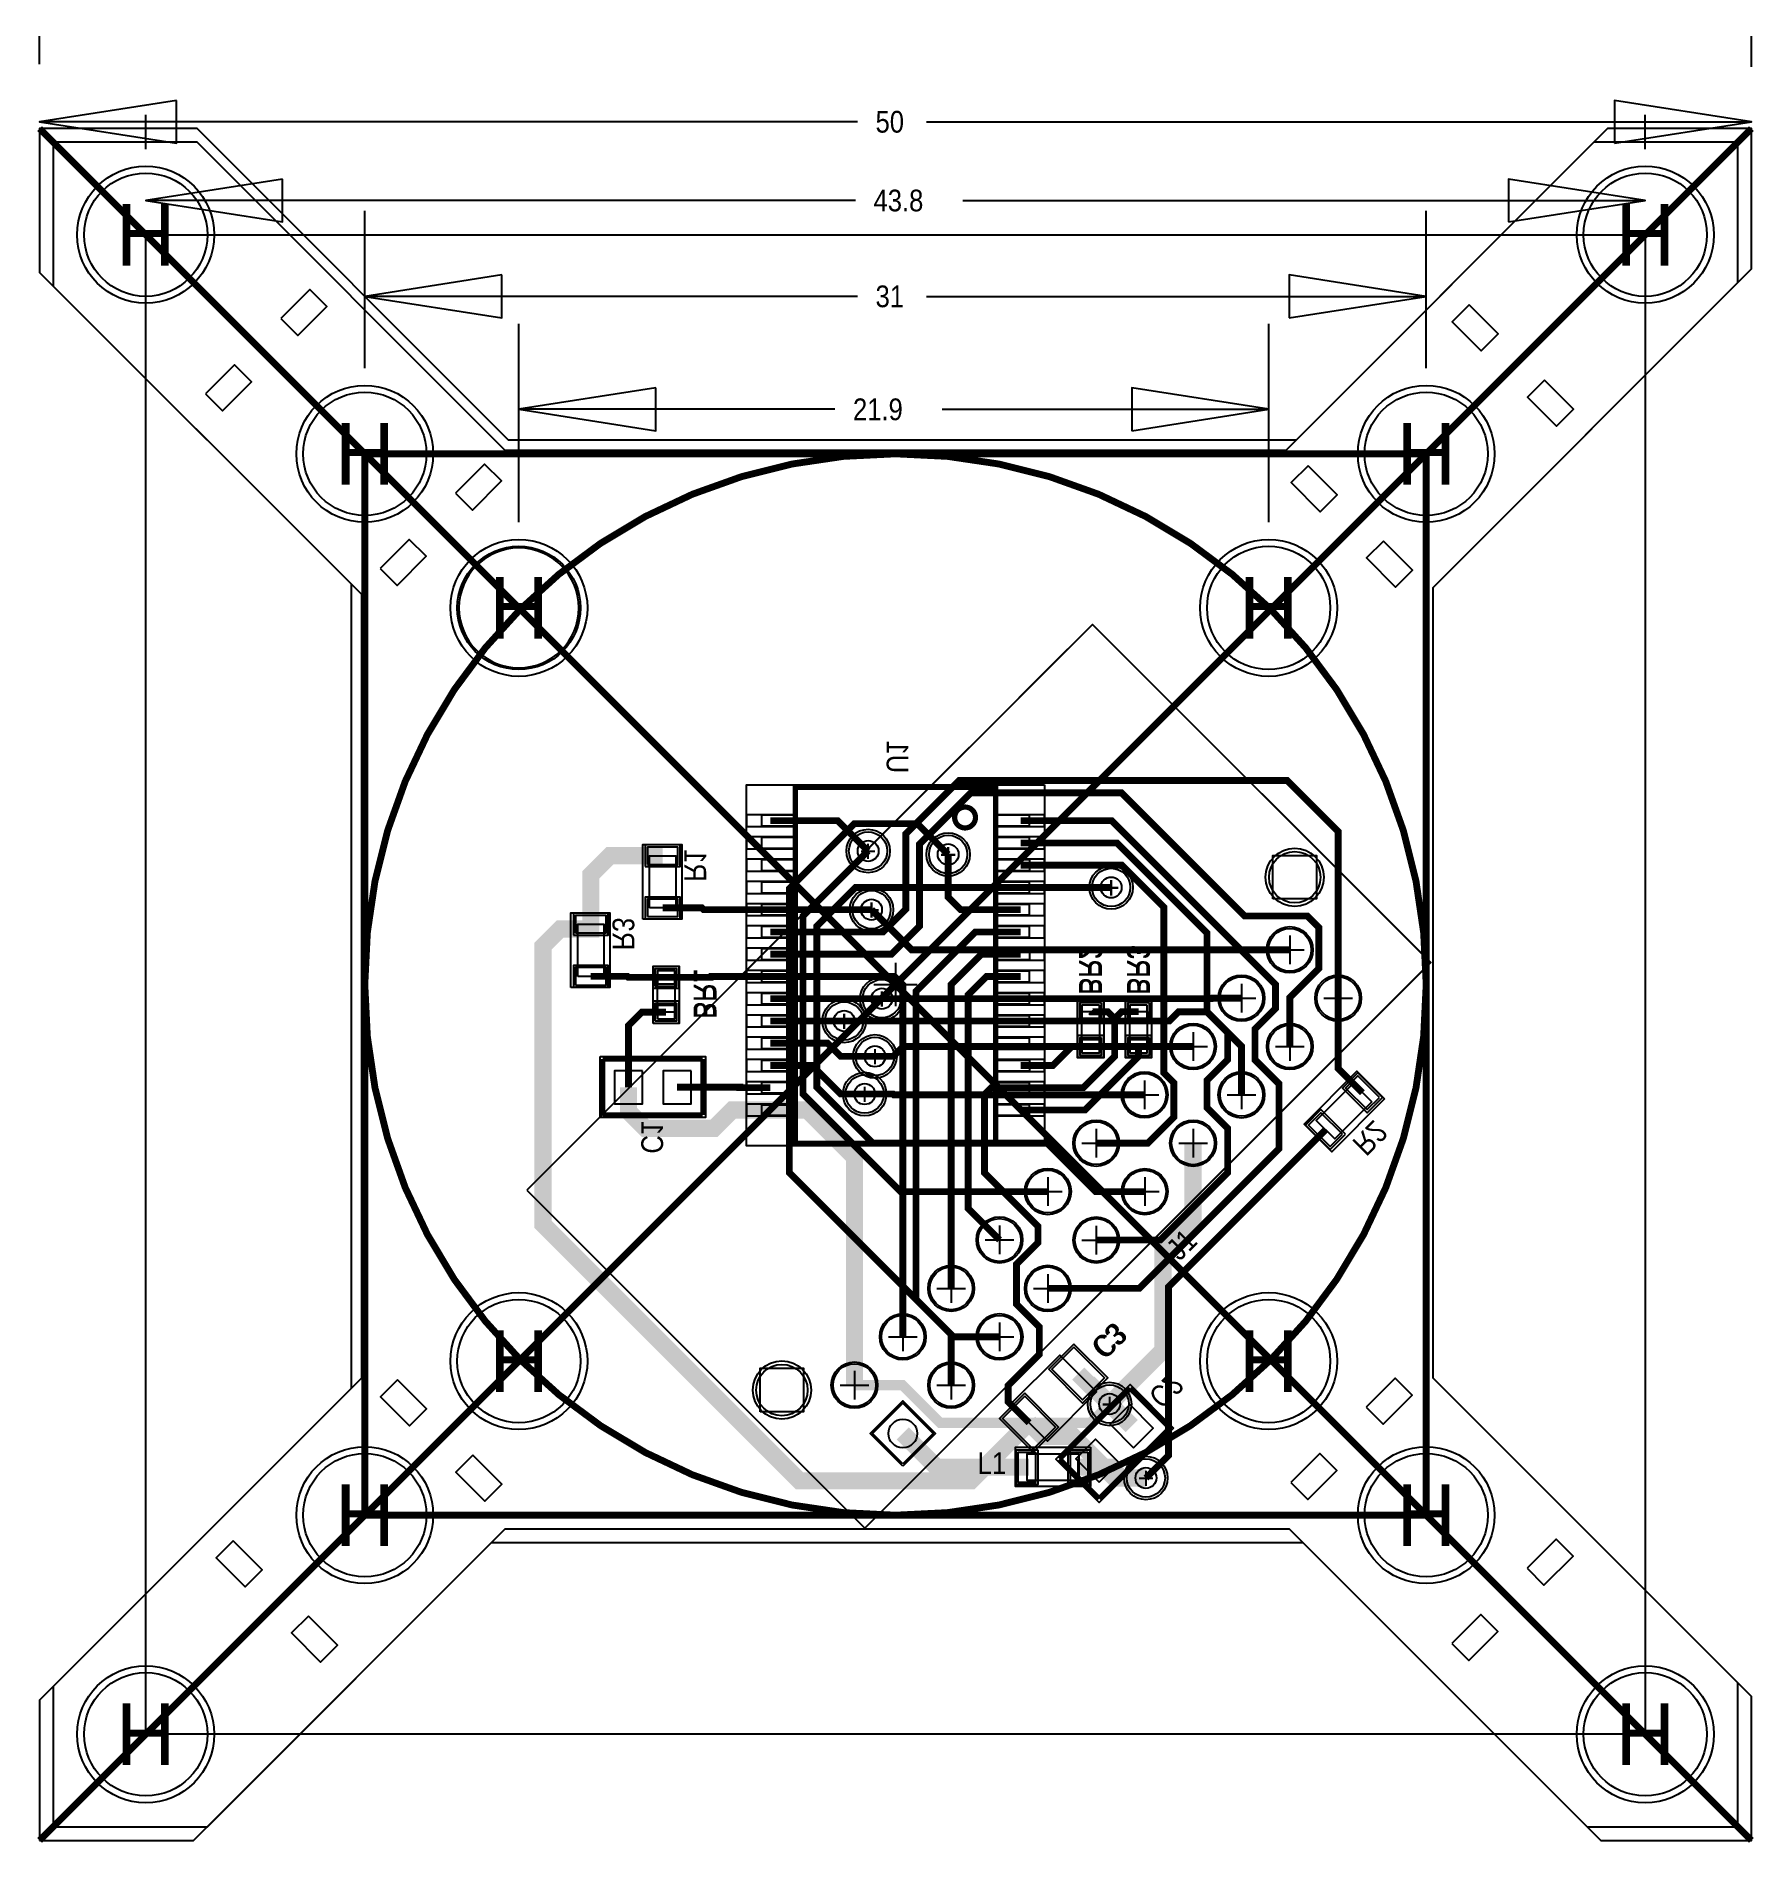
# Model space of a CAD drawing. Extents: x -25.1 to 25.1, y -25.1 to 27.7.
import ezdxf
from ezdxf.enums import TextEntityAlignment as Align

# ---------------------------------------------------------------- set-up
doc = ezdxf.new("R2010")
doc.units = 0
doc.layers.get('0').update_dxf_attribs({"linetype": 'CONTINUOUS'})
for name, color, linetype in [('BG_ASSEMBLY_NOTES', 254, 'CONTINUOUS'), ('BG_CUTOUT', 85, 'CONTINUOUS'), ('BG_DESIGN_OUTLINE', 85, 'CONTINUOUS'), ('BG_DIMENSION', 234, 'CONTINUOUS'), ('BG_SILKSCREEN_TOP', 7, 'CONTINUOUS'), ('DF_DRAWING_ORIGIN', 85, 'CONTINUOUS'), ('ET_BOTTOM', 2, 'CONTINUOUS'), ('ET_TOP', 80, 'CONTINUOUS'), ('MA_NCDRILL_FIGURE', 85, 'CONTINUOUS'), ('PG_ASSEMBLY_BOTTOM', 12, 'CONTINUOUS'), ('PG_ASSEMBLY_TOP', 111, 'CONTINUOUS'), ('PG_DFA_BOUND_BOTTOM', 85, 'CONTINUOUS'), ('PG_DFA_BOUND_TOP', 85, 'CONTINUOUS'), ('PG_PLACE_BOUND_BOTTOM', 85, 'CONTINUOUS'), ('PG_PLACE_BOUND_TOP', 85, 'CONTINUOUS'), ('PG_SILKSCREEN_BOTTOM', 2, 'CONTINUOUS'), ('PG_SILKSCREEN_TOP', 7, 'CONTINUOUS'), ('PIN_BOTTOM', 2, 'CONTINUOUS'), ('PIN_PASTEMASK_BOTTOM', 85, 'CONTINUOUS'), ('PIN_PASTEMASK_TOP', 85, 'CONTINUOUS'), ('PIN_SOLDERMASK_BOTTOM', 85, 'CONTINUOUS'), ('PIN_SOLDERMASK_TOP', 85, 'CONTINUOUS'), ('PIN_TOP', 80, 'CONTINUOUS'), ('PKI_ALL', 202, 'CONTINUOUS'), ('RD_ASSEMBLY_BOTTOM', 142, 'CONTINUOUS'), ('RD_ASSEMBLY_TOP', 142, 'CONTINUOUS'), ('RD_DISPLAY_BOTTOM', 142, 'CONTINUOUS'), ('RD_SILKSCREEN_BOTTOM', 142, 'CONTINUOUS'), ('RD_SILKSCREEN_TOP', 142, 'CONTINUOUS'), ('RKI_ALL', 43, 'CONTINUOUS'), ('VC_BOTTOM', 2, 'CONTINUOUS'), ('VC_SOLDERMASK_BOTTOM', 85, 'CONTINUOUS'), ('VC_SOLDERMASK_TOP', 85, 'CONTINUOUS'), ('VC_TOP', 80, 'CONTINUOUS')]:
    doc.layers.add(name, color=color, linetype=linetype)

# ---------------------------------------------------------------- blocks, each defined once
blk = doc.blocks.new('FIGURE_CIRCLE')
blk.add_circle((0, 0), 0.5)
blk = doc.blocks.new('FIGURE_CROSS')
for points in [[(0, 0.5), (0, -0.5)], [(-0.5, 0), (0.5, 0)]]:
    blk.add_lwpolyline(points)
blk = doc.blocks.new('FIGURE_SQUARE')
blk.add_lwpolyline([(-0.5, -0.5), (-0.5, 0.5), (0.5, 0.5), (0.5, -0.5)], close=True)

msp = doc.modelspace()

# ---------------------------------------------------------------- linework, layer by layer
at = {"layer": 'BG_ASSEMBLY_NOTES'}
for points in [[(-21.9, -21.9), (-21.9, 21.9), (21.9, 21.9), (21.9, -21.9)], [(-15.5, -15.5), (-15.5, 15.5), (15.5, 15.5), (15.5, -15.5)]]:
    msp.add_lwpolyline(points, close=True, dxfattribs=at)
msp.add_lwpolyline([(-9.25, 11, 1), (-12.75, 11, 1), (-9.25, 11)], format="xyb", dxfattribs=at)
at = {"layer": 'BG_CUTOUT'}
for points in [[(-17.9536, 19.4536), (-17.4586, 18.9586), (-16.6101, 19.8071), (-17.105, 20.3021)], [(16.7536, 19.8536), (16.2586, 19.3586), (17.1071, 18.5101), (17.6021, 19.005)], [(-20.1536, 17.2536), (-19.6586, 16.7586), (-18.8101, 17.6071), (-19.305, 18.1021)], [(18.9536, 17.6536), (18.4586, 17.1586), (19.3071, 16.3101), (19.8021, 16.805)], [(-12.8536, 14.3536), (-12.3586, 13.8586), (-11.5101, 14.7071), (-12.005, 15.2021)], [(12.0536, 15.1536), (11.5586, 14.6586), (12.4071, 13.8101), (12.9021, 14.305)], [(-15.0536, 12.1536), (-14.5586, 11.6586), (-13.7101, 12.5071), (-14.205, 13.0021)], [(14.2536, 12.9536), (13.7586, 12.4586), (14.6071, 11.6101), (15.1021, 12.105)], [(-14.5464, -11.5464), (-15.0414, -12.0414), (-14.1929, -12.8899), (-13.6979, -12.395)], [(13.7464, -12.3464), (14.2414, -12.8414), (15.0899, -11.9929), (14.595, -11.4979)], [(11.5464, -14.5464), (12.0414, -15.0414), (12.8899, -14.1929), (12.395, -13.6979)], [(-12.3464, -13.7464), (-12.8414, -14.2414), (-11.9929, -15.0899), (-11.4979, -14.595)], [(-19.3464, -16.2464), (-19.8414, -16.7414), (-18.9929, -17.5899), (-18.4979, -17.095)], [(18.4464, -17.0464), (18.9414, -17.5414), (19.7899, -16.6929), (19.295, -16.1979)], [(-17.1464, -18.4464), (-17.6414, -18.9414), (-16.7929, -19.7899), (-16.2979, -19.295)], [(16.2464, -19.2464), (16.7414, -19.7414), (17.5899, -18.8929), (17.095, -18.3979)]]:
    msp.add_lwpolyline(points, close=True, dxfattribs=at)
at = {"layer": 'BG_DESIGN_OUTLINE'}
msp.add_lwpolyline([(-25, -25), (-20.5, -25), (-11.8, -16.3), (-11.7, -16.3), (-8.1, -16.3), (7.9, -16.3), (11.9, -16.3), (20.6, -25), (25, -25), (25, -20.8), (15.7, -11.5), (15.7, 11.6), (25, 20.9), (25, 25), (20.8, 25), (11.7, 15.9), (-11.3, 15.9), (-20.4, 25), (-25, 25), (-25, 20.8), (-15.9, 11.7), (-15.9, -11.8), (-25, -20.9)], close=True, dxfattribs=at)
at = {"layer": 'BG_DIMENSION'}
for points in [[(-25, 26.8817), (-25, 27.7)], [(25, 26.8049), (25, 27.7)], [(-21, 25.825), (-25, 25.2), (-21, 24.575), (-21, 25.825)], [(-21.9, 24.4), (-21.9, 25.4)], [(21, 24.575), (25, 25.2), (21, 25.825), (21, 24.575)], [(21.9, 24.4), (21.9, 25.4)], [(-1.1088, 25.2), (-25, 25.2)], [(0.9088, 25.2), (25, 25.2)], [(-17.9, 23.525), (-21.9, 22.9), (-17.9, 22.275), (-17.9, 23.525)], [(17.9, 22.275), (21.9, 22.9), (17.9, 23.525), (17.9, 22.275)], [(-1.1676, 22.9), (-21.9, 22.9)], [(1.9676, 22.9), (21.9, 22.9)], [(-15.5, 18), (-15.5, 22.6)], [(15.5, 18), (15.5, 22.6)], [(-11.5, 20.725), (-15.5, 20.1), (-11.5, 19.475), (-11.5, 20.725)], [(11.5, 19.475), (15.5, 20.1), (11.5, 20.725), (11.5, 19.475)], [(-1.1088, 20.1), (-15.5, 20.1)], [(0.9088, 20.1), (15.5, 20.1)], [(-11, 13.5), (-11, 19.3)], [(10.9, 13.5), (10.9, 19.3)], [(-7, 17.425), (-11, 16.8), (-7, 16.175), (-7, 17.425)], [(6.9, 16.175), (10.9, 16.8), (6.9, 17.425), (6.9, 16.175)], [(-1.7676, 16.8), (-11, 16.8)], [(1.3676, 16.8), (10.9, 16.8)]]:
    msp.add_lwpolyline(points, dxfattribs=at)
at = {"layer": 'BG_SILKSCREEN_TOP', "const_width": 0.2}
for points in [[(25, 25), (-25, -25)], [(-25, 25), (25, -25)], [(-15.5, -15.5), (-15.5, 15.5)], [(-15.5, 15.5), (15.5, 15.5)], [(15.5, 15.5), (15.5, -15.5)], [(15.5, -15.5), (-15.5, -15.5)]]:
    msp.add_lwpolyline(points, dxfattribs=at)
msp.add_lwpolyline([(15.5, 0, 1), (-15.5, 0, 1), (15.5, 0)], format="xyb", dxfattribs=at)
at = {"layer": 'ET_BOTTOM'}
for points, const_width in [([(-3.656, 1.535), (-0.365, 1.535), (0.3, 2.2), (0.3, 4.4), (1.8592, 5.9592), (11.4408, 5.9592), (12.9294, 4.4706), (12.9294, -0.399)], 0.2), ([(-3.656, 0.885), (-0.115, 0.885), (0.7, 1.7), (0.7, 4.1), (2.2, 5.6), (6.6, 5.6), (10.2, 2), (12.0344, 2), (12.3672, 1.6672), (12.3672, 0.4672), (11.5166, -0.3834), (11.5166, -1.8118)], 0.2), ([(-3.656, 4.785), (-1.685, 4.785), (-0.8, 3.9)], 0.2), ([(3.656, 4.785), (6.315, 4.785), (11.1, 0), (11.1, -0.7), (10.5, -1.3), (10.5, -2.2), (11.2, -2.9), (11.2, -4.8), (7.1242, -8.8758), (4.4526, -8.8758)], 0.2), ([(3.656, 4.135), (6.465, 4.135), (9.1, 1.5), (9.1, -0.8), (9.7, -1.4), (9.7, -2.2), (9.1, -2.8), (9.1, -3.6), (9.7, -4.2), (9.7, -5.5), (7.737, -7.463), (5.8654, -7.463)], 0.2), ([(-6.8, 3.762), (-8.338, 3.762), (-8.9, 3.2), (-8.9, 1.762)], 0.5), ([(3.656, 2.185), (1.9, 2.185), (1.5383, 2.5467), (1.5383, 3.8)], 0.2), ([(3.656, 3.485), (6.615, 3.485), (7.8376, 2.2624), (7.8376, -2.579), (8.1288, -2.8702), (8.1288, -3.8712), (7.364, -4.636), (5.864, -4.636)], 0.2), ([(3.656, 2.835), (6.3, 2.835)], 0.2), ([(-6.8, 2.238), (-5.653, 2.238), (-5.6, 2.185), (-3.656, 2.185)], 0.2), ([(-0.7, 2.185), (-3.656, 2.185)], 0.2), ([(3.9, -12.8), (2.2, -14.5), (-2.8, -14.5), (-10.2966, -7.0034), (-10.2966, 1.1178), (-9.792, 1.6224), (-8.9, 1.6224), (-8.9, 1.762)], 0.5), ([(3.656, 1.535), (2.335, 1.535), (0.6, -0.2), (0.6, -9.2), (1.6886, -10.2886), (3.0398, -10.2886)], 0.2), ([(3.656, 0.885), (2.5106, 0.885), (1.6256, 0), (1.6256, -8.8744)], 0.2), ([(-6.7, 0.208), (-7.8, 0.208), (-7.83, 0.238), (-8.9, 0.238)], 0.2), ([(-6.7, 0.208), (-5.427, 0.208), (-5.4, 0.235), (-3.656, 0.235)], 0.2), ([(-3.656, 0.235), (-0.035, 0.235), (0.2128, -0.0128), (0.2128, -10.2872)], 0.2), ([(3.656, 0.235), (2.6559, 0.235), (2.1209, -0.3), (2.1209, -6.5441), (3.0384, -7.4616)], 0.2), ([(-3.656, -0.415), (-0.4, -0.415)], 0.2), ([(12.9294, -0.399), (12.9294, -2.4518), (13.6388, -3.1612)], 0.2), ([(-6.7, -0.808), (-7.408, -0.808), (-7.8, -1.2), (-7.8, -3)], 0.2), ([(-3.656, -1.065), (-1.5, -1.065)], 0.2), ([(6.4, -1), (6.4, -2.1), (5.485, -3.015), (3.656, -3.015)], 0.2), ([(5.7, -0.792), (5.708, -0.8), (6.2, -0.8), (6.4, -1)], 0.2), ([(7.1, -0.792), (6.608, -0.792), (6.4, -1)], 0.2), ([(-3.656, -1.715), (-1.985, -1.715), (-1.6, -2.1), (-0.6, -2.1)], 0.2), ([(7.1, -1.808), (7.1, -2.1), (5.535, -3.665), (3.656, -3.665)], 0.2), ([(5.7, -1.808), (5.1555, -1.808), (4.5985, -2.365), (3.656, -2.365)], 0.2), ([(-3.656, -2.365), (-2.435, -2.365), (-1.6, -3.2), (-0.9, -3.2)], 0.2), ([(-3.656, -3.665), (-4.765, -3.665), (-5.3, -4.2), (-7.3096, -4.2), (-7.8, -3.7096), (-7.8, -3)], 0.5), ([(-6.3776, -3), (-4.545, -3), (-4.545, -3.015), (-3.656, -3.015)], 0.2), ([(3.9, -12.8), (3.2905, -12.1905), (3.2905, -11.7095), (4.2, -10.8), (4.2, -10), (3.5318, -9.3318), (3.5318, -8.1732), (4.161, -7.544), (4.161, -7.061), (2.6, -5.5), (2.6, -3.215), (2.8, -3.015), (3.656, -3.015)], 0.2), ([(-3.656, -3.665), (-2.5805, -3.665), (-1.2, -5.0455), (-1.2, -11.7)], 0.5), ([(12.5612, -4.2388), (7.9732, -8.8268), (7.9732, -13.7546), (7.3139, -14.4139)], 0.2), ([(6.2534, -12.2534), (5.7, -11.7), (5.6736, -11.7), (5.3368, -11.3632)], 0.5), ([(6.9, -12.9), (6.2534, -12.2534)], 0.5), ([(5.8942, -13.9058), (5.1884, -13.2), (4.3, -13.2), (3.9, -12.8)], 0.5), ([(7.3139, -14.4139), (6.4023, -14.4139), (5.8942, -13.9058)], 0.5)]:
    msp.add_lwpolyline(points, dxfattribs=dict(at, const_width=const_width))
at = {"layer": 'ET_TOP'}
for points, const_width in [([(1.627, -11.7014), (1.627, -10.227), (-3.1, -5.5), (-3.1, 2.8), (-1.2, 4.7), (0.6383, 4.7), (1.5383, 3.8)], 0.2), ([(4.4512, -6.0488), (0.1488, -6.0488), (-2.7, -3.2), (-2.7, 2), (-0.8, 3.9)], 0.2), ([(7.2782, -6.0502), (5.8501, -6.0502), (4.4359, -4.636), (-0.664, -4.636), (-2.3, -3), (-2.3, 1.7), (-1.165, 2.835), (6.3, 2.835)], 0.2), ([(11.5152, 1.0152), (0.4698, 1.0152), (-0.7, 2.185)], 0.2), ([(10.1024, -0.3976), (9.2504, -0.3976), (9.233, -0.415), (-0.4, -0.415)], 0.2), ([(10.1038, -3.2246), (10.1038, -1.8038), (9.1, -0.8), (8.265, -0.8), (8, -1.065), (-1.5, -1.065)], 0.2), ([(8.6896, -1.8104), (0.2214, -1.8104), (-0.0682, -2.1), (-0.6, -2.1)], 0.2), ([(7.2768, -3.2232), (-0.045, -3.2232), (-0.0682, -3.2), (-0.9, -3.2)], 0.2), ([(8.691, -4.6374), (8.691, -6.8089), (7.8124, -7.6875), (7.8124, -10.6876), (6.7356, -11.7644), (6.7356, -11.7712), (6.2534, -12.2534)], 0.5), ([(6.2534, -12.2534), (5.842, -12.6648), (5.8352, -12.6648), (5.7, -12.8), (1.3, -12.8), (0.2, -11.7), (-1.2, -11.7)], 0.3), ([(0.2142, -13.1142), (1.2, -14.1), (3.838, -14.1)], 0.5), ([(3.838, -14.1), (3.8776, -14.1)], 0.5), ([(5.3, -14.1), (5.362, -14.1)], 0.5), ([(5.362, -14.1), (6.2816, -14.1), (6.5955, -14.4139), (7.3139, -14.4139)], 0.5)]:
    msp.add_lwpolyline(points, dxfattribs=dict(at, const_width=const_width))
at = {"layer": 'PG_ASSEMBLY_BOTTOM'}
for points in [[(-3.9, 4.9538), (-2.9699, 4.9538), (-2.9699, 4.6225), (-3.9, 4.6225)], [(2.9656, 4.9534), (3.9052, 4.9534), (3.9052, 4.6225), (2.9656, 4.6225)], [(-3.9, 4.3055), (-2.9719, 4.3055), (-2.9719, 3.9725), (-3.9, 3.9725)], [(2.9656, 4.3036), (3.9063, 4.3036), (3.9063, 3.9725), (2.9656, 3.9725)], [(-3.9, 3.6525), (-2.9704, 3.6525), (-2.9704, 3.3225), (-3.9, 3.3225)], [(2.9656, 3.6551), (3.9097, 3.6551), (3.9097, 3.3225), (2.9656, 3.3225)], [(-3.9, 3.0001), (-2.9688, 3.0001), (-2.9688, 2.6725), (-3.9, 2.6725)], [(2.9656, 3.0008), (3.9052, 3.0008), (3.9052, 2.6725), (2.9656, 2.6725)], [(-3.9, 2.3497), (-2.9693, 2.3497), (-2.9693, 2.0225), (-3.9, 2.0225)], [(2.9656, 2.3502), (3.9059, 2.3502), (3.9059, 2.0225), (2.9656, 2.0225)], [(-3.9, 1.6997), (-2.9714, 1.6997), (-2.9714, 1.3725), (-3.9, 1.3725)], [(2.9656, 1.6998), (3.9079, 1.6998), (3.9079, 1.3725), (2.9656, 1.3725)], [(-3.9, 1.0487), (-2.9731, 1.0487), (-2.9731, 0.7225), (-3.9, 0.7225)], [(2.9656, 1.0487), (3.9093, 1.0487), (3.9093, 0.7225), (2.9656, 0.7225)], [(-6.954, -0.808), (-6.954, 0.208), (-6.446, 0.208), (-6.446, -0.808)], [(-3.9, 0.397), (-2.9743, 0.397), (-2.9743, 0.0725), (-3.9, 0.0725)], [(2.9656, 0.3973), (3.9039, 0.3973), (3.9039, 0.0725), (2.9656, 0.0725)], [(-3.9, -0.2534), (-2.9687, -0.2534), (-2.9687, -0.5775), (-3.9, -0.5775)], [(2.9656, -0.2533), (3.9039, -0.2533), (3.9039, -0.5775), (2.9656, -0.5775)], [(-3.9, -0.9045), (-2.9697, -0.9045), (-2.9697, -1.2275), (-3.9, -1.2275)], [(2.9656, -0.9027), (3.9004, -0.9027), (3.9004, -1.2275), (2.9656, -1.2275)], [(5.954, -0.792), (5.954, -1.808), (5.446, -1.808), (5.446, -0.792)], [(7.354, -0.792), (7.354, -1.808), (6.846, -1.808), (6.846, -0.792)], [(-3.9, -1.5574), (-2.9725, -1.5574), (-2.9725, -1.8775), (-3.9, -1.8775)], [(2.9656, -1.5552), (3.9049, -1.5552), (3.9049, -1.8775), (2.9656, -1.8775)], [(-3.9, -2.207), (-2.9704, -2.207), (-2.9704, -2.5275), (-3.9, -2.5275)], [(2.9656, -2.209), (3.9092, -2.209), (3.9092, -2.5275), (2.9656, -2.5275)], [(-3.9, -2.8573), (-2.9698, -2.8573), (-2.9698, -3.1775), (-3.9, -3.1775)], [(2.9656, -2.8581), (3.9064, -2.8581), (3.9064, -3.1775), (2.9656, -3.1775)], [(-3.9, -3.5102), (-2.9712, -3.5102), (-2.9712, -3.8275), (-3.9, -3.8275)], [(2.9656, -3.5062), (3.9035, -3.5062), (3.9035, -3.8275), (2.9656, -3.8275)], [(3.3612, -12.2612), (4.798, -10.8244), (5.8757, -11.902), (4.4388, -13.3388)]]:
    msp.add_lwpolyline(points, close=True, dxfattribs=at)
for points in [[(-7.181, 2.238), (-7.181, 3.762), (-6.419, 3.762), (-6.419, 2.238), (-7.181, 2.238)], [(-9.281, 0.238), (-9.281, 1.762), (-8.519, 1.762), (-8.519, 0.238), (-9.281, 0.238)], [(13.9082, -3.4306), (12.8306, -4.5082), (12.2918, -3.9694), (13.3694, -2.8918), (13.9082, -3.4306)]]:
    msp.add_lwpolyline(points, dxfattribs=at)
at = {"layer": 'PG_ASSEMBLY_BOTTOM', "const_width": 0.1524}
for points in [[(-5.6283, -2.1745), (-8.5493, -2.1745)], [(-8.5493, -2.1745), (-8.5493, -3.8128)], [(-5.6283, -3.8128), (-5.6283, -2.1745)], [(-8.5493, -3.8128), (-5.6283, -3.8128)], [(6.8551, -11.7954), (4.7896, -13.8609)], [(8.0136, -12.9539), (6.8551, -11.7954)], [(5.9481, -15.0193), (8.0136, -12.9539)], [(4.7896, -13.8609), (5.9481, -15.0193)]]:
    msp.add_lwpolyline(points, dxfattribs=at)
at = {"layer": 'PG_ASSEMBLY_TOP'}
for points in [[(5.7516, 10.518), (-10.7707, -6.0043)], [(15.6298, 0.6397), (5.7516, 10.518)], [(-0.8924, -15.8825), (15.6298, 0.6397)], [(-10.7707, -6.0043), (-0.8924, -15.8825)], [(5.362, -13.719), (3.838, -13.719), (3.838, -14.481), (5.362, -14.481), (5.362, -13.719)]]:
    msp.add_lwpolyline(points, dxfattribs=at)
at = {"layer": 'PG_DFA_BOUND_BOTTOM'}
for points in [[(-7.3842, 1.9078), (-7.3842, 4.0922), (-6.2412, 4.0922), (-6.2412, 1.9078)], [(-9.4842, -0.0922), (-9.4842, 2.0922), (-8.3412, 2.0922), (-8.3412, -0.0922)], [(14.2854, -3.3408), (12.7408, -4.8854), (11.9326, -4.0772), (13.4772, -2.5326)]]:
    msp.add_lwpolyline(points, close=True, dxfattribs=at)
at = {"layer": 'PG_DFA_BOUND_TOP'}
msp.add_lwpolyline([(5.6922, -13.5158), (5.6922, -14.6588), (3.5078, -14.6588), (3.5078, -13.5158)], close=True, dxfattribs=at)
at = {"layer": 'PG_PLACE_BOUND_BOTTOM'}
for points in [[(4.3545, 5.8362), (4.3545, -4.7162), (-4.3545, -4.7162), (-4.3545, 5.8362)], [(-7.3842, 1.9078), (-7.3842, 4.0922), (-6.2412, 4.0922), (-6.2412, 1.9078)], [(-9.4842, -0.0922), (-9.4842, 2.0922), (-8.3412, 2.0922), (-8.3412, -0.0922)], [(-7.081, -1.1382), (-7.081, 0.5382), (-6.319, 0.5382), (-6.319, -1.1382)], [(6.081, -0.4618), (6.081, -2.1382), (5.319, -2.1382), (5.319, -0.4618)], [(7.481, -0.4618), (7.481, -2.1382), (6.719, -2.1382), (6.719, -0.4618)], [(-8.6255, -2.0983), (-5.5521, -2.0983), (-5.5521, -3.889), (-8.6255, -3.889)], [(14.2854, -3.3408), (12.7408, -4.8854), (11.9326, -4.0772), (13.4772, -2.5326)], [(4.4388, -13.3388), (3.3612, -12.2612), (4.798, -10.8243), (5.8757, -11.902)], [(8.1213, -12.9539), (5.9481, -15.1271), (4.6819, -13.8609), (6.8551, -11.6877)]]:
    msp.add_lwpolyline(points, close=True, dxfattribs=at)
at = {"layer": 'PG_PLACE_BOUND_TOP'}
for points in [[(-10.7707, -6.0043), (-0.8924, -15.8825), (11.3207, -3.6694), (12.7576, -2.2325), (14.1944, -0.7957), (15.6313, 0.6411), (5.753, 10.5194), (4.3161, 9.0826), (2.8793, 7.6457), (1.4425, 6.2089)], [(5.6922, -13.5158), (5.6922, -14.6588), (3.5078, -14.6588), (3.5078, -13.5158)]]:
    msp.add_lwpolyline(points, close=True, dxfattribs=at)
at = {"layer": 'PG_SILKSCREEN_BOTTOM'}
for points, const_width in [([(-2.925, 5.76), (-2.925, -4.64), (2.925, -4.64), (2.925, 5.76), (-2.925, 5.76)], 0.1524), ([(-7.181, 2.238), (-7.181, 3.762), (-6.419, 3.762), (-6.419, 2.238), (-7.181, 2.238)], 0.0254), ([(-9.281, 0.238), (-9.281, 1.762), (-8.519, 1.762), (-8.519, 0.238), (-9.281, 0.238)], 0.0254), ([(-5.6283, -2.1745), (-8.5493, -2.1745)], 0.1524), ([(-8.5493, -2.1745), (-8.5493, -3.8128)], 0.1524), ([(-5.6283, -3.8128), (-5.6283, -2.1745)], 0.1524), ([(13.9082, -3.4306), (12.8306, -4.5082), (12.2918, -3.9694), (13.3694, -2.8918), (13.9082, -3.4306)], 0.0254), ([(-8.5493, -3.8128), (-5.6283, -3.8128)], 0.1524), ([(3.3612, -12.2612), (4.798, -10.8243)], 0.0254), ([(4.798, -10.8243), (5.8757, -11.902)], 0.0254), ([(5.8757, -11.902), (4.4388, -13.3388)], 0.0254), ([(6.8551, -11.7954), (4.7896, -13.8609)], 0.1524), ([(8.0136, -12.9539), (6.8551, -11.7954)], 0.1524), ([(4.4388, -13.3388), (3.3612, -12.2612)], 0.0254), ([(5.9481, -15.0193), (8.0136, -12.9539)], 0.1524), ([(4.7896, -13.8609), (5.9481, -15.0193)], 0.1524)]:
    msp.add_lwpolyline(points, dxfattribs=dict(at, const_width=const_width))
at = {"layer": 'PG_SILKSCREEN_BOTTOM', "const_width": 0.1524}
msp.add_lwpolyline([(2.3368, 4.878, 1), (1.7272, 4.878, 1), (2.3368, 4.878)], format="xyb", dxfattribs=at)
at = {"layer": 'PG_SILKSCREEN_BOTTOM'}
for points in [[(-6.954, -0.808), (-6.954, 0.208), (-6.446, 0.208), (-6.446, -0.808)], [(5.954, -0.792), (5.954, -1.808), (5.446, -1.808), (5.446, -0.792)], [(7.354, -0.792), (7.354, -1.808), (6.846, -1.808), (6.846, -0.792)], [(3.3612, -12.2612), (4.798, -10.8244), (5.8757, -11.902), (4.4388, -13.3388)]]:
    msp.add_lwpolyline(points, close=True, dxfattribs=at)
at = {"layer": 'PG_SILKSCREEN_TOP'}
for points in [[(5.753, 10.5194), (-10.7707, -6.0043)], [(15.6313, 0.6411), (5.753, 10.5194)], [(-0.8924, -15.8825), (15.6313, 0.6411)], [(-10.7707, -6.0043), (-0.8924, -15.8825)]]:
    msp.add_lwpolyline(points, dxfattribs=at)
at = {"layer": 'PG_SILKSCREEN_TOP', "const_width": 0.0254}
msp.add_lwpolyline([(5.362, -13.719), (3.838, -13.719), (3.838, -14.481), (5.362, -14.481), (5.362, -13.719)], dxfattribs=at)
at = {"layer": 'PIN_BOTTOM'}
for points in [[(-2.9575, 4.959), (-4.3545, 4.959), (-4.3545, 4.611), (-2.9575, 4.611)], [(4.3545, 4.959), (2.9575, 4.959), (2.9575, 4.611), (4.3545, 4.611)], [(-2.9575, 4.309), (-4.3545, 4.309), (-4.3545, 3.961), (-2.9575, 3.961)], [(4.3545, 4.309), (2.9575, 4.309), (2.9575, 3.961), (4.3545, 3.961)], [(-7.2445, 3.508), (-6.3555, 3.508), (-6.3555, 4.016), (-7.2445, 4.016)], [(-2.9575, 3.659), (-4.3545, 3.659), (-4.3545, 3.311), (-2.9575, 3.311)], [(4.3545, 3.659), (2.9575, 3.659), (2.9575, 3.311), (4.3545, 3.311)], [(-2.9575, 3.009), (-4.3545, 3.009), (-4.3545, 2.661), (-2.9575, 2.661)], [(4.3545, 3.009), (2.9575, 3.009), (2.9575, 2.661), (4.3545, 2.661)], [(-7.2445, 1.984), (-6.3555, 1.984), (-6.3555, 2.492), (-7.2445, 2.492)], [(-2.9575, 2.359), (-4.3545, 2.359), (-4.3545, 2.011), (-2.9575, 2.011)], [(4.3545, 2.359), (2.9575, 2.359), (2.9575, 2.011), (4.3545, 2.011)], [(-9.3445, 1.508), (-8.4555, 1.508), (-8.4555, 2.016), (-9.3445, 2.016)], [(-2.9575, 1.709), (-4.3545, 1.709), (-4.3545, 1.361), (-2.9575, 1.361)], [(4.3545, 1.709), (2.9575, 1.709), (2.9575, 1.361), (4.3545, 1.361)], [(-2.9575, 1.059), (-4.3545, 1.059), (-4.3545, 0.711), (-2.9575, 0.711)], [(4.3545, 1.059), (2.9575, 1.059), (2.9575, 0.711), (4.3545, 0.711)], [(-9.3445, -0.016), (-8.4555, -0.016), (-8.4555, 0.492), (-9.3445, 0.492)], [(-7.0175, -0.046), (-6.3825, -0.046), (-6.3825, 0.462), (-7.0175, 0.462)], [(-2.9575, 0.409), (-4.3545, 0.409), (-4.3545, 0.061), (-2.9575, 0.061)], [(4.3545, 0.409), (2.9575, 0.409), (2.9575, 0.061), (4.3545, 0.061)], [(-2.9575, -0.241), (-4.3545, -0.241), (-4.3545, -0.589), (-2.9575, -0.589)], [(4.3545, -0.241), (2.9575, -0.241), (2.9575, -0.589), (4.3545, -0.589)], [(-7.0175, -1.062), (-6.3825, -1.062), (-6.3825, -0.554), (-7.0175, -0.554)], [(-2.9575, -0.891), (-4.3545, -0.891), (-4.3545, -1.239), (-2.9575, -1.239)], [(4.3545, -0.891), (2.9575, -0.891), (2.9575, -1.239), (4.3545, -1.239)], [(6.0175, -0.538), (5.3825, -0.538), (5.3825, -1.046), (6.0175, -1.046)], [(7.4175, -0.538), (6.7825, -0.538), (6.7825, -1.046), (7.4175, -1.046)], [(-2.9575, -1.541), (-4.3545, -1.541), (-4.3545, -1.889), (-2.9575, -1.889)], [(4.3545, -1.541), (2.9575, -1.541), (2.9575, -1.889), (4.3545, -1.889)], [(6.0175, -1.554), (5.3825, -1.554), (5.3825, -2.062), (6.0175, -2.062)], [(7.4175, -1.554), (6.7825, -1.554), (6.7825, -2.062), (7.4175, -2.062)], [(-7.3936, -2.5174), (-8.2064, -2.5174), (-8.2064, -3.4826), (-7.3936, -3.4826)], [(-5.9712, -2.5174), (-6.784, -2.5174), (-6.784, -3.4826), (-5.9712, -3.4826)], [(-2.9575, -2.191), (-4.3545, -2.191), (-4.3545, -2.539), (-2.9575, -2.539)], [(4.3545, -2.191), (2.9575, -2.191), (2.9575, -2.539), (4.3545, -2.539)], [(-2.9575, -2.841), (-4.3545, -2.841), (-4.3545, -3.189), (-2.9575, -3.189)], [(4.3545, -2.841), (2.9575, -2.841), (2.9575, -3.189), (4.3545, -3.189)], [(14.132714, -3.295904), (13.504096, -2.667286), (13.144886, -3.026496), (13.773504, -3.655114)], [(-2.9575, -3.491), (-4.3545, -3.491), (-4.3545, -3.839), (-2.9575, -3.839)], [(4.3545, -3.491), (2.9575, -3.491), (2.9575, -3.839), (4.3545, -3.839)], [(13.055114, -4.373504), (12.426496, -3.744886), (12.067286, -4.104096), (12.695904, -4.732714)], [(5.211076, -10.590898), (4.564498, -11.237476), (5.462524, -12.135502), (6.109102, -11.488924)], [(3.774276, -12.027698), (3.127698, -12.674276), (4.025724, -13.572302), (4.672302, -12.925724)], [(0.2142, -13.998083), (-0.669683, -13.1142), (0.2142, -12.230317), (1.098083, -13.1142)], [(6.953882, -13.528618), (7.528618, -12.953882), (6.846118, -12.271382), (6.271382, -12.846118)], [(5.948082, -14.534418), (6.522818, -13.959682), (5.840318, -13.277182), (5.265582, -13.851918)]]:
    msp.add_lwpolyline(points, close=True, dxfattribs=at)
for centre, radius in [((-21.9, 21.9), 2), ((21.9, 21.9), 2), ((-15.5, 15.5), 2), ((15.5, 15.5), 2), ((-11, 11), 2), ((10.9, 11), 2), ((11.6602, 3.133), 0.75), ((11.5152, 1.0152), 0.625), ((10.1024, -0.3976), 0.625), ((12.9294, -0.399), 0.625), ((8.6896, -1.8104), 0.625), ((11.5166, -1.8118), 0.625), ((7.2768, -3.2232), 0.625), ((10.1038, -3.2246), 0.625), ((5.864, -4.636), 0.625), ((8.691, -4.6374), 0.625), ((4.4512, -6.0488), 0.625), ((7.2782, -6.0502), 0.625), ((3.0384, -7.4616), 0.625), ((5.8654, -7.463), 0.625), ((1.6256, -8.8744), 0.625), ((4.4526, -8.8758), 0.625), ((-11, -11), 2), ((10.9, -11), 2), ((0.2128, -10.2872), 0.625), ((3.0398, -10.2886), 0.625), ((-1.2, -11.7), 0.625), ((1.627, -11.7014), 0.625), ((-3.3178, -11.845), 0.75), ((-15.5, -15.5), 2), ((15.5, -15.5), 2), ((-21.9, -21.9), 2), ((21.9, -21.9), 2)]:
    msp.add_circle(centre, radius, dxfattribs=at)
at = {"layer": 'PIN_PASTEMASK_BOTTOM'}
for points in [[(-2.9575, 4.959), (-4.3545, 4.959), (-4.3545, 4.611), (-2.9575, 4.611)], [(4.3545, 4.959), (2.9575, 4.959), (2.9575, 4.611), (4.3545, 4.611)], [(-2.9575, 4.309), (-4.3545, 4.309), (-4.3545, 3.961), (-2.9575, 3.961)], [(4.3545, 4.309), (2.9575, 4.309), (2.9575, 3.961), (4.3545, 3.961)], [(-7.2445, 3.508), (-6.3555, 3.508), (-6.3555, 4.016), (-7.2445, 4.016)], [(-2.9575, 3.659), (-4.3545, 3.659), (-4.3545, 3.311), (-2.9575, 3.311)], [(4.3545, 3.659), (2.9575, 3.659), (2.9575, 3.311), (4.3545, 3.311)], [(-2.9575, 3.009), (-4.3545, 3.009), (-4.3545, 2.661), (-2.9575, 2.661)], [(4.3545, 3.009), (2.9575, 3.009), (2.9575, 2.661), (4.3545, 2.661)], [(-7.2445, 1.984), (-6.3555, 1.984), (-6.3555, 2.492), (-7.2445, 2.492)], [(-2.9575, 2.359), (-4.3545, 2.359), (-4.3545, 2.011), (-2.9575, 2.011)], [(4.3545, 2.359), (2.9575, 2.359), (2.9575, 2.011), (4.3545, 2.011)], [(-9.3445, 1.508), (-8.4555, 1.508), (-8.4555, 2.016), (-9.3445, 2.016)], [(-2.9575, 1.709), (-4.3545, 1.709), (-4.3545, 1.361), (-2.9575, 1.361)], [(4.3545, 1.709), (2.9575, 1.709), (2.9575, 1.361), (4.3545, 1.361)], [(-2.9575, 1.059), (-4.3545, 1.059), (-4.3545, 0.711), (-2.9575, 0.711)], [(4.3545, 1.059), (2.9575, 1.059), (2.9575, 0.711), (4.3545, 0.711)], [(-9.3445, -0.016), (-8.4555, -0.016), (-8.4555, 0.492), (-9.3445, 0.492)], [(-6.954, 0.0175), (-6.446, 0.0175), (-6.446, 0.3985), (-6.954, 0.3985)], [(-2.9575, 0.409), (-4.3545, 0.409), (-4.3545, 0.061), (-2.9575, 0.061)], [(4.3545, 0.409), (2.9575, 0.409), (2.9575, 0.061), (4.3545, 0.061)], [(-2.9575, -0.241), (-4.3545, -0.241), (-4.3545, -0.589), (-2.9575, -0.589)], [(4.3545, -0.241), (2.9575, -0.241), (2.9575, -0.589), (4.3545, -0.589)], [(-6.954, -0.9985), (-6.446, -0.9985), (-6.446, -0.6175), (-6.954, -0.6175)], [(-2.9575, -0.891), (-4.3545, -0.891), (-4.3545, -1.239), (-2.9575, -1.239)], [(4.3545, -0.891), (2.9575, -0.891), (2.9575, -1.239), (4.3545, -1.239)], [(5.954, -0.6015), (5.446, -0.6015), (5.446, -0.9825), (5.954, -0.9825)], [(7.354, -0.6015), (6.846, -0.6015), (6.846, -0.9825), (7.354, -0.9825)], [(-2.9575, -1.541), (-4.3545, -1.541), (-4.3545, -1.889), (-2.9575, -1.889)], [(4.3545, -1.541), (2.9575, -1.541), (2.9575, -1.889), (4.3545, -1.889)], [(5.954, -1.6175), (5.446, -1.6175), (5.446, -1.9985), (5.954, -1.9985)], [(7.354, -1.6175), (6.846, -1.6175), (6.846, -1.9985), (7.354, -1.9985)], [(-7.3936, -2.5174), (-8.2064, -2.5174), (-8.2064, -3.4826), (-7.3936, -3.4826)], [(-5.9712, -2.5174), (-6.784, -2.5174), (-6.784, -3.4826), (-5.9712, -3.4826)], [(-2.9575, -2.191), (-4.3545, -2.191), (-4.3545, -2.539), (-2.9575, -2.539)], [(4.3545, -2.191), (2.9575, -2.191), (2.9575, -2.539), (4.3545, -2.539)], [(-2.9575, -2.841), (-4.3545, -2.841), (-4.3545, -3.189), (-2.9575, -3.189)], [(4.3545, -2.841), (2.9575, -2.841), (2.9575, -3.189), (4.3545, -3.189)], [(14.132714, -3.295904), (13.504096, -2.667286), (13.144886, -3.026496), (13.773504, -3.655114)], [(-2.9575, -3.491), (-4.3545, -3.491), (-4.3545, -3.839), (-2.9575, -3.839)], [(4.3545, -3.491), (2.9575, -3.491), (2.9575, -3.839), (4.3545, -3.839)], [(13.055114, -4.373504), (12.426496, -3.744886), (12.067286, -4.104096), (12.695904, -4.732714)], [(5.211076, -10.590898), (4.564498, -11.237476), (5.462524, -12.135502), (6.109102, -11.488924)], [(3.774276, -12.027698), (3.127698, -12.674276), (4.025724, -13.572302), (4.672302, -12.925724)], [(6.953882, -13.528618), (7.528618, -12.953882), (6.846118, -12.271382), (6.271382, -12.846118)], [(5.948082, -14.534418), (6.522818, -13.959682), (5.840318, -13.277182), (5.265582, -13.851918)]]:
    msp.add_lwpolyline(points, close=True, dxfattribs=at)
at = {"layer": 'PIN_PASTEMASK_TOP'}
for points in [[(4.092, -13.6555), (4.092, -14.5445), (3.584, -14.5445), (3.584, -13.6555)], [(5.616, -13.6555), (5.616, -14.5445), (5.108, -14.5445), (5.108, -13.6555)]]:
    msp.add_lwpolyline(points, close=True, dxfattribs=at)
at = {"layer": 'PIN_SOLDERMASK_BOTTOM'}
for points in [[(-2.9575, 4.959), (-4.3545, 4.959), (-4.3545, 4.611), (-2.9575, 4.611)], [(4.3545, 4.959), (2.9575, 4.959), (2.9575, 4.611), (4.3545, 4.611)], [(-2.9575, 4.309), (-4.3545, 4.309), (-4.3545, 3.961), (-2.9575, 3.961)], [(4.3545, 4.309), (2.9575, 4.309), (2.9575, 3.961), (4.3545, 3.961)], [(-7.308, 3.4445), (-6.292, 3.4445), (-6.292, 4.0795), (-7.308, 4.0795)], [(-2.9575, 3.659), (-4.3545, 3.659), (-4.3545, 3.311), (-2.9575, 3.311)], [(4.3545, 3.659), (2.9575, 3.659), (2.9575, 3.311), (4.3545, 3.311)], [(-2.9575, 3.009), (-4.3545, 3.009), (-4.3545, 2.661), (-2.9575, 2.661)], [(4.3545, 3.009), (2.9575, 3.009), (2.9575, 2.661), (4.3545, 2.661)], [(-7.308, 1.9205), (-6.292, 1.9205), (-6.292, 2.5555), (-7.308, 2.5555)], [(-2.9575, 2.359), (-4.3545, 2.359), (-4.3545, 2.011), (-2.9575, 2.011)], [(4.3545, 2.359), (2.9575, 2.359), (2.9575, 2.011), (4.3545, 2.011)], [(-9.408, 1.4445), (-8.392, 1.4445), (-8.392, 2.0795), (-9.408, 2.0795)], [(-2.9575, 1.709), (-4.3545, 1.709), (-4.3545, 1.361), (-2.9575, 1.361)], [(4.3545, 1.709), (2.9575, 1.709), (2.9575, 1.361), (4.3545, 1.361)], [(-2.9575, 1.059), (-4.3545, 1.059), (-4.3545, 0.711), (-2.9575, 0.711)], [(4.3545, 1.059), (2.9575, 1.059), (2.9575, 0.711), (4.3545, 0.711)], [(-9.408, -0.0795), (-8.392, -0.0795), (-8.392, 0.5555), (-9.408, 0.5555)], [(-7.081, -0.1095), (-6.319, -0.1095), (-6.319, 0.5255), (-7.081, 0.5255)], [(-2.9575, 0.409), (-4.3545, 0.409), (-4.3545, 0.061), (-2.9575, 0.061)], [(4.3545, 0.409), (2.9575, 0.409), (2.9575, 0.061), (4.3545, 0.061)], [(-7.081, -1.1255), (-6.319, -1.1255), (-6.319, -0.4905), (-7.081, -0.4905)], [(-2.9575, -0.241), (-4.3545, -0.241), (-4.3545, -0.589), (-2.9575, -0.589)], [(4.3545, -0.241), (2.9575, -0.241), (2.9575, -0.589), (4.3545, -0.589)], [(6.081, -0.4745), (5.319, -0.4745), (5.319, -1.1095), (6.081, -1.1095)], [(7.481, -0.4745), (6.719, -0.4745), (6.719, -1.1095), (7.481, -1.1095)], [(-2.9575, -0.891), (-4.3545, -0.891), (-4.3545, -1.239), (-2.9575, -1.239)], [(4.3545, -0.891), (2.9575, -0.891), (2.9575, -1.239), (4.3545, -1.239)], [(-2.9575, -1.541), (-4.3545, -1.541), (-4.3545, -1.889), (-2.9575, -1.889)], [(4.3545, -1.541), (2.9575, -1.541), (2.9575, -1.889), (4.3545, -1.889)], [(6.081, -1.4905), (5.319, -1.4905), (5.319, -2.1255), (6.081, -2.1255)], [(7.481, -1.4905), (6.719, -1.4905), (6.719, -2.1255), (7.481, -2.1255)], [(-7.3936, -2.5174), (-8.2064, -2.5174), (-8.2064, -3.4826), (-7.3936, -3.4826)], [(-5.9712, -2.5174), (-6.784, -2.5174), (-6.784, -3.4826), (-5.9712, -3.4826)], [(-2.9575, -2.191), (-4.3545, -2.191), (-4.3545, -2.539), (-2.9575, -2.539)], [(4.3545, -2.191), (2.9575, -2.191), (2.9575, -2.539), (4.3545, -2.539)], [(14.222517, -3.295904), (13.504096, -2.577483), (13.055083, -3.026496), (13.773504, -3.744917)], [(-2.9575, -2.841), (-4.3545, -2.841), (-4.3545, -3.189), (-2.9575, -3.189)], [(4.3545, -2.841), (2.9575, -2.841), (2.9575, -3.189), (4.3545, -3.189)], [(-2.9575, -3.491), (-4.3545, -3.491), (-4.3545, -3.839), (-2.9575, -3.839)], [(4.3545, -3.491), (2.9575, -3.491), (2.9575, -3.839), (4.3545, -3.839)], [(13.144917, -4.373504), (12.426496, -3.655083), (11.977483, -4.104096), (12.695904, -4.822517)], [(5.211076, -10.501095), (4.474695, -11.237476), (5.462524, -12.225305), (6.198905, -11.488924)], [(3.774276, -11.937895), (3.037895, -12.674276), (4.025724, -13.662105), (4.762105, -12.925724)], [(0.2142, -14.068794), (-0.740394, -13.1142), (0.2142, -12.159606), (1.168794, -13.1142)], [(6.953882, -13.528618), (7.528618, -12.953882), (6.846118, -12.271382), (6.271382, -12.846118)], [(5.948082, -14.534418), (6.522818, -13.959682), (5.840318, -13.277182), (5.265582, -13.851918)]]:
    msp.add_lwpolyline(points, close=True, dxfattribs=at)
for centre, radius in [((11.6602, 3.133), 0.85), ((11.5152, 1.0152), 0.675), ((10.1024, -0.3976), 0.675), ((12.9294, -0.399), 0.675), ((8.6896, -1.8104), 0.675), ((11.5166, -1.8118), 0.675), ((7.2768, -3.2232), 0.675), ((10.1038, -3.2246), 0.675), ((5.864, -4.636), 0.675), ((8.691, -4.6374), 0.675), ((4.4512, -6.0488), 0.675), ((7.2782, -6.0502), 0.675), ((3.0384, -7.4616), 0.675), ((5.8654, -7.463), 0.675), ((1.6256, -8.8744), 0.675), ((4.4526, -8.8758), 0.675), ((0.2128, -10.2872), 0.675), ((3.0398, -10.2886), 0.675), ((-3.3178, -11.845), 0.85), ((-1.2, -11.7), 0.675), ((1.627, -11.7014), 0.675)]:
    msp.add_circle(centre, radius, dxfattribs=at)
at = {"layer": 'PIN_SOLDERMASK_TOP'}
for points in [[(0.2142, -14.068794), (-0.740394, -13.1142), (0.2142, -12.159606), (1.168794, -13.1142)], [(4.1555, -13.592), (4.1555, -14.608), (3.5205, -14.608), (3.5205, -13.592)], [(5.6795, -13.592), (5.6795, -14.608), (5.0445, -14.608), (5.0445, -13.592)]]:
    msp.add_lwpolyline(points, close=True, dxfattribs=at)
for centre, radius in [((11.6602, 3.133), 0.85), ((11.5152, 1.0152), 0.675), ((10.1024, -0.3976), 0.675), ((12.9294, -0.399), 0.675), ((8.6896, -1.8104), 0.675), ((11.5166, -1.8118), 0.675), ((7.2768, -3.2232), 0.675), ((10.1038, -3.2246), 0.675), ((5.864, -4.636), 0.675), ((8.691, -4.6374), 0.675), ((4.4512, -6.0488), 0.675), ((7.2782, -6.0502), 0.675), ((3.0384, -7.4616), 0.675), ((5.8654, -7.463), 0.675), ((1.6256, -8.8744), 0.675), ((4.4526, -8.8758), 0.675), ((0.2128, -10.2872), 0.675), ((3.0398, -10.2886), 0.675), ((-3.3178, -11.845), 0.85), ((-1.2, -11.7), 0.675), ((1.627, -11.7014), 0.675)]:
    msp.add_circle(centre, radius, dxfattribs=at)
at = {"layer": 'PIN_TOP'}
for points in [[(0.2142, -13.998083), (-0.669683, -13.1142), (0.2142, -12.230317), (1.098083, -13.1142)], [(4.092, -13.6555), (4.092, -14.5445), (3.584, -14.5445), (3.584, -13.6555)], [(5.616, -13.6555), (5.616, -14.5445), (5.108, -14.5445), (5.108, -13.6555)]]:
    msp.add_lwpolyline(points, close=True, dxfattribs=at)
for centre, radius in [((-21.9, 21.9), 2), ((21.9, 21.9), 2), ((-15.5, 15.5), 2), ((15.5, 15.5), 2), ((-11, 11), 2), ((10.9, 11), 2), ((11.6602, 3.133), 0.75), ((11.5152, 1.0152), 0.625), ((10.1024, -0.3976), 0.625), ((12.9294, -0.399), 0.625), ((8.6896, -1.8104), 0.625), ((11.5166, -1.8118), 0.625), ((7.2768, -3.2232), 0.625), ((10.1038, -3.2246), 0.625), ((5.864, -4.636), 0.625), ((8.691, -4.6374), 0.625), ((4.4512, -6.0488), 0.625), ((7.2782, -6.0502), 0.625), ((3.0384, -7.4616), 0.625), ((5.8654, -7.463), 0.625), ((1.6256, -8.8744), 0.625), ((4.4526, -8.8758), 0.625), ((-11, -11), 2), ((10.9, -11), 2), ((0.2128, -10.2872), 0.625), ((3.0398, -10.2886), 0.625), ((-1.2, -11.7), 0.625), ((1.627, -11.7014), 0.625), ((-3.3178, -11.845), 0.75), ((-15.5, -15.5), 2), ((15.5, -15.5), 2), ((-21.9, -21.9), 2), ((21.9, -21.9), 2)]:
    msp.add_circle(centre, radius, dxfattribs=at)
at = {"layer": 'PKI_ALL'}
msp.add_lwpolyline([(-24.6, -24.6), (-20.1, -24.6), (-11.4, -15.9), (11.5, -15.9), (20.2, -24.6), (24.6, -24.6), (24.6, -20.4), (15.7, -11.5), (15.7, 11.6), (24.6, 20.5), (24.6, 24.6), (20.4, 24.6), (11.4, 15.6), (-11.4, 15.6), (-20.4, 24.6), (-24.6, 24.6), (-24.6, 20.4), (-15.6, 11.4), (-15.6, -11.5), (-24.6, -20.5)], close=True, dxfattribs=at)
at = {"layer": 'RKI_ALL'}
msp.add_lwpolyline([(-24.6, -24.6), (-20.1, -24.6), (-11.4, -15.9), (-8.5, -15.9), (8.3, -15.9), (11.5, -15.9), (20.2, -24.6), (24.6, -24.6), (24.6, -20.4), (15.7, -11.5), (15.7, 11.6), (24.6, 20.5), (24.6, 24.6), (20.4, 24.6), (11.4, 15.6), (-11.4, 15.6), (-20.4, 24.6), (-24.6, 24.6), (-24.6, 20.4), (-15.6, 11.4), (-15.6, -11.5), (-24.6, -20.5)], close=True, dxfattribs=at)
at = {"layer": 'VC_BOTTOM'}
for centre in [(-0.8, 3.9), (1.5383, 3.8), (6.3, 2.835), (-0.7, 2.185), (-0.4, -0.415), (-1.5, -1.065), (-0.6, -2.1), (-0.9, -3.2), (6.2534, -12.2534), (7.3139, -14.4139)]:
    msp.add_circle(centre, 0.3048, dxfattribs=at)
at = {"layer": 'VC_SOLDERMASK_BOTTOM'}
for centre in [(-0.8, 3.9), (1.5383, 3.8), (6.3, 2.835), (-0.7, 2.185), (-0.4, -0.415), (-1.5, -1.065), (-0.6, -2.1), (-0.9, -3.2), (6.2534, -12.2534), (7.3139, -14.4139)]:
    msp.add_circle(centre, 0.5588, dxfattribs=at)
at = {"layer": 'VC_SOLDERMASK_TOP'}
for centre in [(-0.8, 3.9), (1.5383, 3.8), (6.3, 2.835), (-0.7, 2.185), (-0.4, -0.415), (-1.5, -1.065), (-0.6, -2.1), (-0.9, -3.2), (6.2534, -12.2534), (7.3139, -14.4139)]:
    msp.add_circle(centre, 0.5588, dxfattribs=at)
at = {"layer": 'VC_TOP'}
for centre in [(-0.8, 3.9), (1.5383, 3.8), (6.3, 2.835), (-0.7, 2.185), (-0.4, -0.415), (-1.5, -1.065), (-0.6, -2.1), (-0.9, -3.2), (6.2534, -12.2534), (7.3139, -14.4139)]:
    msp.add_circle(centre, 0.3048, dxfattribs=at)

# ---------------------------------------------------------------- block references
at = {"layer": 'DF_DRAWING_ORIGIN', "xscale": 1.27, "yscale": 1.27}
msp.add_blockref('FIGURE_CROSS', (0, 0), dxfattribs=at)
at = {"layer": 'MA_NCDRILL_FIGURE'}
for name, p, xscale, yscale in [('FIGURE_CIRCLE', (-21.9, 21.9), 3.6, 3.6), ('FIGURE_CIRCLE', (21.9, 21.9), 3.6, 3.6), ('FIGURE_CIRCLE', (-15.5, 15.5), 3.6, 3.6), ('FIGURE_CIRCLE', (15.5, 15.5), 3.6, 3.6), ('FIGURE_CIRCLE', (-11, 11), 3.6, 3.6), ('FIGURE_CIRCLE', (10.9, 11), 3.6, 3.6), ('FIGURE_CIRCLE', (-0.8, 3.9), 1.27, 1.27), ('FIGURE_CIRCLE', (1.5383, 3.8), 1.27, 1.27), ('FIGURE_SQUARE', (11.6602, 3.133), 1.27, 1.27), ('FIGURE_CIRCLE', (6.3, 2.835), 1.27, 1.27), ('FIGURE_CIRCLE', (-0.7, 2.185), 1.27, 1.27), ('FIGURE_CROSS', (11.5152, 1.0152), 0.8382, 0.8382), ('FIGURE_CIRCLE', (-0.4, -0.415), 1.27, 1.27), ('FIGURE_CROSS', (10.1024, -0.3976), 0.8382, 0.8382), ('FIGURE_CROSS', (12.9294, -0.399), 0.8382, 0.8382), ('FIGURE_CIRCLE', (-1.5, -1.065), 1.27, 1.27), ('FIGURE_CIRCLE', (-0.6, -2.1), 1.27, 1.27), ('FIGURE_CROSS', (8.6896, -1.8104), 0.8382, 0.8382), ('FIGURE_CROSS', (11.5166, -1.8118), 0.8382, 0.8382), ('FIGURE_CIRCLE', (-0.9, -3.2), 1.27, 1.27), ('FIGURE_CROSS', (7.2768, -3.2232), 0.8382, 0.8382), ('FIGURE_CROSS', (10.1038, -3.2246), 0.8382, 0.8382), ('FIGURE_CROSS', (5.864, -4.636), 0.8382, 0.8382), ('FIGURE_CROSS', (8.691, -4.6374), 0.8382, 0.8382), ('FIGURE_CROSS', (4.4512, -6.0488), 0.8382, 0.8382), ('FIGURE_CROSS', (7.2782, -6.0502), 0.8382, 0.8382), ('FIGURE_CROSS', (3.0384, -7.4616), 0.8382, 0.8382), ('FIGURE_CROSS', (5.8654, -7.463), 0.8382, 0.8382), ('FIGURE_CROSS', (1.6256, -8.8744), 0.8382, 0.8382), ('FIGURE_CROSS', (4.4526, -8.8758), 0.8382, 0.8382), ('FIGURE_CIRCLE', (-11, -11), 3.6, 3.6), ('FIGURE_CIRCLE', (10.9, -11), 3.6, 3.6), ('FIGURE_CROSS', (0.2128, -10.2872), 0.8382, 0.8382), ('FIGURE_CROSS', (3.0398, -10.2886), 0.8382, 0.8382), ('FIGURE_SQUARE', (-3.3178, -11.845), 1.27, 1.27), ('FIGURE_CROSS', (-1.2, -11.7), 0.8382, 0.8382), ('FIGURE_CROSS', (1.627, -11.7014), 0.8382, 0.8382), ('FIGURE_CIRCLE', (6.2534, -12.2534), 1.27, 1.27), ('FIGURE_CIRCLE', (0.2142, -13.1142), 0.8382, 0.8382), ('FIGURE_CIRCLE', (-15.5, -15.5), 3.6, 3.6), ('FIGURE_CIRCLE', (15.5, -15.5), 3.6, 3.6), ('FIGURE_CIRCLE', (7.3139, -14.4139), 1.27, 1.27), ('FIGURE_CIRCLE', (-21.9, -21.9), 3.6, 3.6), ('FIGURE_CIRCLE', (21.9, -21.9), 3.6, 3.6)]:
    msp.add_blockref(name, p, dxfattribs=dict(at, xscale=xscale, yscale=yscale))

# ---------------------------------------------------------------- texts
at = {"layer": 'BG_DIMENSION', "width": 0.88}
for s, p in [('50', (-0.5826, 24.8825)), ('43.8', (-0.6414, 22.5825)), ('31', (-0.5826, 19.7825)), ('21.9', (-1.2414, 16.4825))]:
    msp.add_text(s, height=0.635, dxfattribs=at).set_placement(p)
at = {"layer": 'MA_NCDRILL_FIGURE'}
for s, height, p in [('H', 1.8, (-21.9, 21.9)), ('H', 1.8, (21.9, 21.9)), ('H', 1.8, (-15.5, 15.5)), ('H', 1.8, (15.5, 15.5)), ('H', 1.8, (-11, 11)), ('H', 1.8, (10.9, 11)), ('+', 0.635, (-0.8, 3.9)), ('+', 0.635, (1.5383, 3.8)), ('+', 0.635, (6.3, 2.835)), ('+', 0.635, (-0.7, 2.185)), ('+', 0.635, (-0.4, -0.415)), ('+', 0.635, (-1.5, -1.065)), ('+', 0.635, (-0.6, -2.1)), ('+', 0.635, (-0.9, -3.2)), ('H', 1.8, (-11, -11)), ('H', 1.8, (10.9, -11)), ('+', 0.635, (6.2534, -12.2534)), ('+', 0.635, (7.3139, -14.4139)), ('H', 1.8, (-15.5, -15.5)), ('H', 1.8, (15.5, -15.5)), ('H', 1.8, (-21.9, -21.9)), ('H', 1.8, (21.9, -21.9))]:
    msp.add_text(s, height=height, dxfattribs=at).set_placement(p, align=Align.MIDDLE_CENTER)
at = {"layer": 'RD_ASSEMBLY_BOTTOM', "text_generation_flag": 2, "width": 0.88}
for s, rotation, p in [('U1', 270, (-0.2587, 6.6508)), ('C3', 225, (6, -10.2))]:
    msp.add_text(s, height=0.635, rotation=rotation, dxfattribs=at).set_placement(p, align=Align.CENTER)
for s, rotation, p in [('BR2', 270, (5.4, -0.3)), ('BR3', 270, (6.8, -0.3)), ('BR1', 270, (-5.9, -1)), ('C1', 270, (-7.4255, -4.9393)), ('C2', 225, (7.348, -11.9805))]:
    msp.add_text(s, height=0.635, rotation=rotation, dxfattribs=at).set_placement(p)
at = {"layer": 'RD_ASSEMBLY_TOP', "width": 0.88}
msp.add_text('J1', height=0.635, rotation=45, dxfattribs=at).set_placement((8.3, -8.1))
at = {"layer": 'RD_DISPLAY_BOTTOM', "text_generation_flag": 2, "width": 0.88}
for s, rotation, p in [('C1', 270, (-7.4255, -4.9393)), ('C2', 225, (7.348, -11.9805))]:
    msp.add_text(s, height=0.635, rotation=rotation, dxfattribs=at).set_placement(p)
at = {"layer": 'RD_SILKSCREEN_BOTTOM', "text_generation_flag": 2, "width": 0.88}
msp.add_text('U1', height=0.635, rotation=270, dxfattribs=at).set_placement((-0.2587, 6.6508), align=Align.CENTER)
for s, rotation, p in [('R1', 270, (-6.165, 3)), ('R3', 270, (-8.265, 1)), ('BR2', 270, (5.3618, -0.2984)), ('BR3', 270, (6.7618, -0.2985)), ('BR1', 270, (-5.8618, -1.0016)), ('C1', 270, (-7.4255, -4.9393)), ('R2', 225, (13.3, -4.6)), ('C3', 225, (5.7, -10.5)), ('C2', 225, (7.348, -11.9805))]:
    msp.add_text(s, height=0.635, rotation=rotation, dxfattribs=at).set_placement(p)
at = {"layer": 'RD_SILKSCREEN_TOP', "width": 0.88}
msp.add_text('J1', height=0.635, rotation=45, dxfattribs=at).set_placement((8.3, -8.1))
msp.add_text('L1', height=0.635, dxfattribs=at).set_placement((2.4, -14.3))

doc.saveas('drawing.dxf')
